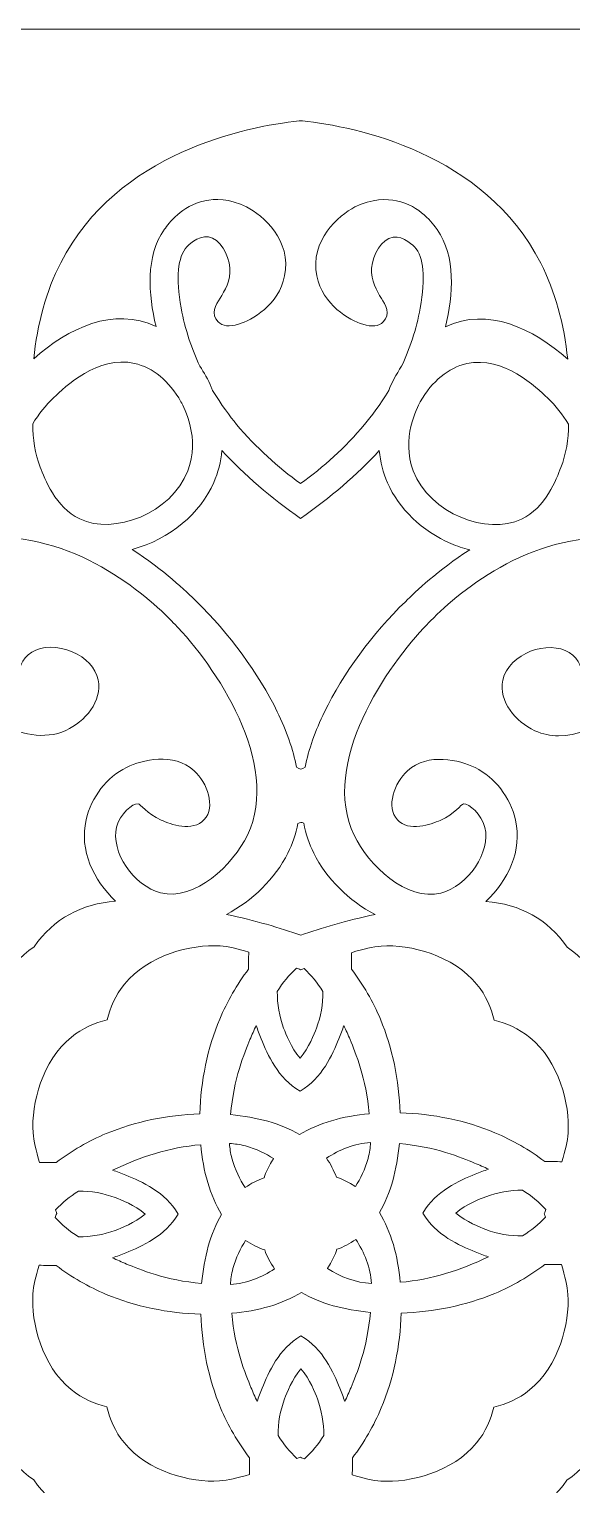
# Model space of a CAD drawing. Header units: inches. Extents: x 0 to 6, y -6 to 0.
# Drawn here: x 2.313 to 3.687, y -3.687 to 0 of the extents above; entities that cross this region are included whole.
import ezdxf

# ---------------------------------------------------------------- set-up
doc = ezdxf.new("R2010")
doc.units = ezdxf.units.IN
doc.header["$MEASUREMENT"] = 0
doc.layers.add('16-2 - Coasters Laser Cut', color=7, linetype='Continuous', lineweight=0)

msp = doc.modelspace()

# ---------------------------------------------------------------- linework, layer by layer
at = {"layer": '16-2 - Coasters Laser Cut'}
for points, knots in [([(0, 0), (0, 0), (0, -6), (0, -6), (0, -6), (6, -6), (6, -6), (6, -6), (6, 0), (6, 0), (6, 0), (0, 0), (0, 0)], [0, 0, 0, 0, 1, 1, 1, 2, 2, 2, 3, 3, 3, 4, 4, 4, 4]), ([(2.392638888888894, -0.591944444444443), (2.535833333333332, -0.3115277777777818), (2.862638888888884, -0.2470833333333328), (2.996388888888885, -0.232361111111105), (3, -0.2319444444444419), (2.998888888888889, -0.2320833333333338), (3.000833333333338, -0.2319444444444419), (3.001388888888893, -0.2319444444444419), (2.999305555555552, -0.23180555555555), (3.005416666666671, -0.232361111111105), (3.139166666666672, -0.2472222222222247), (3.465833333333345, -0.3122222222222161), (3.608611111111106, -0.5929166666666612), (3.644305555555547, -0.6629166666666606), (3.66805555555556, -0.748749999999998), (3.676805555555549, -0.8363888888888924), (3.589027777777775, -0.7574999999999995), (3.474027777777766, -0.703194444444446), (3.366944444444445, -0.7538888888888853), (3.386527777777776, -0.671944444444446), (3.394305555555547, -0.5765277777777807), (3.345833333333327, -0.5076388888888915), (3.335277777777769, -0.4927777777777717), (3.303611111111119, -0.4477777777777748), (3.243333333333339, -0.4351388888888879), (3.219027777777783, -0.4300000000000006), (3.181111111111122, -0.4286111111111066), (3.137777777777778, -0.45055555555555), (3.096527777777787, -0.4716666666666672), (3.023194444444445, -0.5351388888888853), (3.04124999999999, -0.6252777777777839), (3.05597222222223, -0.6981944444444504), (3.124027777777781, -0.7372222222222212), (3.157916666666677, -0.7476388888888879), (3.18097222222223, -0.7548611111111161), (3.198472222222234, -0.7527777777777752), (3.209722222222227, -0.7416666666666617), (3.229722222222234, -0.7220833333333303), (3.214861111111101, -0.6980555555555586), (3.205000000000002, -0.6820833333333287), (3.193333333333334, -0.6631944444444445), (3.177222222222225, -0.6372222222222237), (3.180138888888879, -0.6051388888888848), (3.183055555555559, -0.5709722222222177), (3.205694444444437, -0.53125), (3.234444444444433, -0.5268055555555595), (3.261944444444452, -0.5224999999999984), (3.288750000000011, -0.5515277777777783), (3.28902777777777, -0.5518055555555496), (3.3125, -0.5774999999999989), (3.317222222222223, -0.6297222222222242), (3.303194444444443, -0.70680555555556), (3.293333333333344, -0.7616666666666686), (3.275972222222232, -0.8109722222222266), (3.255972222222226, -0.8538888888888827), (3.242499999999987, -0.874305555555553), (3.23097222222221, -0.896111111111117), (3.223333333333332, -0.9152777777777727), (3.201388888888888, -0.9519444444444438), (3.179305555555553, -0.9812499999999948), (3.162500000000009, -1.001388888888893), (3.113333333333331, -1.060138888888887), (3.057777777777775, -1.109583333333337), (3.000138888888891, -1.151250000000004), (2.942777777777779, -1.109583333333337), (2.887222222222223, -1.059999999999995), (2.838194444444449, -1.001111111111109), (2.821388888888893, -0.9809722222222237), (2.799305555555557, -0.9516666666666725), (2.777361111111114, -0.9150000000000014), (2.776250000000004, -0.9122222222222262), (2.775277777777773, -0.9095833333333303), (2.774027777777771, -0.9068055555555549), (2.765694444444446, -0.8879166666666707), (2.755833333333334, -0.8700000000000045), (2.744861111111112, -0.8534722222222196), (2.724999999999997, -0.8105555555555509), (2.707638888888886, -0.7612500000000056), (2.697777777777774, -0.7063888888888843), (2.683888888888885, -0.6291666666666692), (2.688750000000001, -0.577083333333336), (2.712222222222218, -0.5513888888888864), (2.712500000000002, -0.5509722222222232), (2.739305555555549, -0.5220833333333355), (2.766944444444447, -0.5263888888888838), (2.795694444444443, -0.5309722222222162), (2.818194444444442, -0.5706944444444464), (2.821111111111109, -0.6048611111111137), (2.823888888888884, -0.63694444444444), (2.807777777777775, -0.6629166666666606), (2.796111111111106, -0.6818055555555576), (2.786249999999995, -0.6977777777777748), (2.771388888888888, -0.7218055555555591), (2.791250000000003, -0.7413888888888903), (2.802638888888888, -0.752500000000004), (2.819999999999999, -0.7545833333333323), (2.843055555555552, -0.747499999999996), (2.876944444444448, -0.7370833333333292), (2.945138888888891, -0.6981944444444504), (2.959861111111106, -0.625138888888892), (2.978194444444448, -0.5351388888888853), (2.904861111111106, -0.4715277777777752), (2.863611111111115, -0.4504166666666708), (2.820416666666662, -0.4283333333333354), (2.782361111111109, -0.4297222222222167), (2.758055555555554, -0.4347222222222248), (2.697916666666666, -0.4473611111111116), (2.666111111111111, -0.4922222222222167), (2.655555555555552, -0.5070833333333363), (2.60680555555555, -0.5758333333333338), (2.614722222222225, -0.6709722222222279), (2.634027777777772, -0.7533333333333303), (2.52708333333333, -0.7024999999999989), (2.411944444444442, -0.7565277777777812), (2.324166666666668, -0.8354166666666616), (2.332916666666669, -0.7477777777777798), (2.35680555555555, -0.6619444444444424), (2.392638888888894, -0.591944444444443)], [0, 0, 0, 0, 1, 1, 1, 2, 2, 2, 3, 3, 3, 4, 4, 4, 5, 5, 5, 6, 6, 6, 7, 7, 7, 8, 8, 8, 9, 9, 9, 10, 10, 10, 11, 11, 11, 12, 12, 12, 13, 13, 13, 14, 14, 14, 15, 15, 15, 16, 16, 16, 17, 17, 17, 18, 18, 18, 19, 19, 19, 20, 20, 20, 21, 21, 21, 22, 22, 22, 23, 23, 23, 24, 24, 24, 25, 25, 25, 26, 26, 26, 27, 27, 27, 28, 28, 28, 29, 29, 29, 30, 30, 30, 31, 31, 31, 32, 32, 32, 33, 33, 33, 34, 34, 34, 35, 35, 35, 36, 36, 36, 37, 37, 37, 38, 38, 38, 39, 39, 39, 39]), ([(2.375138888888891, -0.9331944444444388), (2.402638888888885, -0.906666666666663), (2.486666666666665, -0.826111111111105), (2.579583333333327, -0.8466666666666672), (2.626388888888893, -0.8570833333333338), (2.667083333333329, -0.8906944444444459), (2.697222222222219, -0.9437499999999975), (2.705694444444449, -0.958611111111117), (2.746111111111114, -1.03680555555555), (2.714722222222222, -1.118472222222218), (2.672638888888892, -1.227500000000001), (2.527222222222222, -1.281944444444446), (2.440694444444438, -1.240833333333335), (2.379583333333332, -1.211944444444447), (2.351527777777782, -1.137638888888886), (2.340972222222224, -1.109722222222217), (2.327777777777782, -1.074861111111115), (2.321388888888893, -1.03791666666666), (2.321805555555556, -0.9998611111111079), (2.336666666666663, -0.9752777777777811), (2.354583333333329, -0.952916666666662), (2.375138888888891, -0.9331944444444388)], [0, 0, 0, 0, 1, 1, 1, 2, 2, 2, 3, 3, 3, 4, 4, 4, 5, 5, 5, 6, 6, 6, 7, 7, 7, 7]), ([(3.659444444444438, -1.110694444444447), (3.648749999999987, -1.138611111111105), (3.620555555555559, -1.212916666666665), (3.559583333333345, -1.241666666666661), (3.472916666666656, -1.282638888888893), (3.32763888888889, -1.228055555555556), (3.28569444444444, -1.118888888888894), (3.254305555555548, -1.037083333333334), (3.294999999999996, -0.9590277777777803), (3.303333333333335, -0.9441666666666606), (3.333611111111117, -0.891250000000001), (3.374305555555565, -0.8577777777777807), (3.421249999999998, -0.8473611111111141), (3.514166666666672, -0.826805555555552), (3.598055555555548, -0.9076388888888939), (3.625555555555567, -0.9341666666666696), (3.646111111111117, -0.9538888888888928), (3.663888888888878, -0.9762499999999993), (3.678750000000011, -1.000833333333338), (3.679166666666661, -1.038888888888891), (3.672638888888892, -1.075833333333333), (3.659444444444438, -1.110694444444447)], [0, 0, 0, 0, 1, 1, 1, 2, 2, 2, 3, 3, 3, 4, 4, 4, 5, 5, 5, 6, 6, 6, 7, 7, 7, 7]), ([(3.265555555555566, -1.450277777777778), (3.183749999999993, -1.529444444444442), (3.107222222222212, -1.633750000000001), (3.060833333333321, -1.729166666666666), (3.037083333333334, -1.777801388888885), (3.020727701467775, -1.824759722222223), (3.011520757255917, -1.869518055555557), (3.004386035213933, -1.875688888888892), (2.99720409095092, -1.875601388888892), (2.990162424462141, -1.869433333333328), (2.98102353580412, -1.82466805555556), (2.964754091770676, -1.777694444444439), (2.941111111111113, -1.729027777777774), (2.894722222222222, -1.633611111111109), (2.818333333333334, -1.529166666666671), (2.736805555555557, -1.449861111111115), (2.710416666666661, -1.424166666666666), (2.653749999999995, -1.369305555555557), (2.573333333333329, -1.317777777777779), (2.670416666666672, -1.292361111111113), (2.746388888888885, -1.225833333333336), (2.780277777777781, -1.14875), (2.791388888888882, -1.123194444444442), (2.798333333333327, -1.095833333333328), (2.801111111111115, -1.067361111111116), (2.856944444444441, -1.128472222222222), (2.925416666666667, -1.187083333333336), (3.000138888888891, -1.239305555555549), (3.074999999999994, -1.187083333333336), (3.143472222222221, -1.128611111111114), (3.199444444444452, -1.067638888888887), (3.202222222222214, -1.096111111111112), (3.209027777777767, -1.123472222222226), (3.220138888888893, -1.149027777777771), (3.249166666666673, -1.215277777777777), (3.307777777777775, -1.271249999999996), (3.381111111111117, -1.302916666666672), (3.396666666666659, -1.309583333333332), (3.412500000000009, -1.31472222222222), (3.428472222222227, -1.318888888888889), (3.34819444444444, -1.370138888888883), (3.291805555555558, -1.424722222222221), (3.265555555555566, -1.450277777777778)], [0, 0, 0, 0, 1, 1, 1, 2, 2, 2, 3, 3, 3, 4, 4, 4, 5, 5, 5, 6, 6, 6, 7, 7, 7, 8, 8, 8, 9, 9, 9, 10, 10, 10, 11, 11, 11, 12, 12, 12, 13, 13, 13, 14, 14, 14, 14]), ([(1.502916666666667, -2.185277777777779), (1.581527777777776, -2.206250000000005), (1.638749999999996, -2.258472222222217), (1.64986111111111, -2.282083333333338), (1.647499999999998, -2.282638888888893), (1.644861111111115, -2.283055555555556), (1.642916666666666, -2.283472222222219), (1.624166666666661, -2.286944444444442), (1.595833333333328, -2.292222222222221), (1.579027777777772, -2.319444444444444), (1.546944444444445, -2.370972222222222), (1.579583333333327, -2.472638888888885), (1.649444444444447, -2.487638888888884), (1.702777777777782, -2.49916666666666), (1.754999999999995, -2.454444444444447), (1.77708333333333, -2.406527777777783), (1.786249999999995, -2.386527777777776), (1.789861111111109, -2.366249999999998), (1.789861111111109, -2.346805555555559), (1.790000000000001, -2.298888888888894), (1.768333333333329, -2.256249999999997), (1.756249999999997, -2.236250000000002), (1.735416666666663, -2.20152777777778), (1.704444444444447, -2.173333333333327), (1.666666666666666, -2.151111111111112), (1.741527777777782, -2.12194444444444), (1.808194444444438, -2.060416666666671), (1.828750000000001, -1.979027777777774), (1.842777777777781, -1.923750000000002), (1.834583333333335, -1.860833333333327), (1.806666666666665, -1.804861111111108), (1.862500000000004, -1.83291666666667), (1.925416666666668, -1.841111111111116), (1.980833333333331, -1.827222222222227), (2.052222222222225, -1.809305555555561), (2.118750000000002, -1.75222222222222), (2.15208333333333, -1.667777777777776), (2.174166666666665, -1.704444444444447), (2.201805555555552, -1.734583333333337), (2.235694444444447, -1.755138888888887), (2.287222222222226, -1.786249999999995), (2.351249999999999, -1.801388888888886), (2.405972222222215, -1.776250000000004), (2.453888888888892, -1.754166666666669), (2.498749999999998, -1.701944444444443), (2.487361111111113, -1.648611111111108), (2.480833333333331, -1.618055555555555), (2.456944444444439, -1.592083333333334), (2.422083333333337, -1.577222222222227), (2.385555555555558, -1.561527777777781), (2.345138888888893, -1.561944444444444), (2.31916666666666, -1.577916666666661), (2.29194444444445, -1.594861111111109), (2.286666666666671, -1.62305555555555), (2.283055555555556, -1.641805555555555), (2.282638888888893, -1.643888888888884), (2.282222222222217, -1.646388888888888), (2.281666666666663, -1.64875), (2.258194444444446, -1.637638888888886), (2.205972222222221, -1.580416666666666), (2.185138888888887, -1.501666666666665), (2.174861111111113, -1.463194444444449), (2.17666666666667, -1.434722222222224), (2.18, -1.382916666666662), (2.18222222222222, -1.349027777777779), (2.186944444444444, -1.317638888888887), (2.192916666666671, -1.289305555555554), (2.423472222222219, -1.269583333333331), (2.608055555555552, -1.43111111111111), (2.679583333333337, -1.505138888888887), (2.679583333333337, -1.505138888888887), (2.680694444444447, -1.506249999999997), (2.680694444444447, -1.506249999999997), (2.782916666666665, -1.611805555555557), (2.953055555555554, -1.859583333333337), (2.865555555555551, -2.041527777777774), (2.829305555555555, -2.116944444444445), (2.73277777777778, -2.209444444444443), (2.645694444444441, -2.187777777777783), (2.577499999999998, -2.170555555555552), (2.518055555555557, -2.082499999999994), (2.534305555555559, -2.021388888888888), (2.543194444444439, -1.987777777777776), (2.574166666666668, -1.960972222222216), (2.58847222222222, -1.961944444444447), (2.595138888888893, -1.962638888888894), (2.609305555555553, -1.986805555555557), (2.647499999999998, -2.003611111111113), (2.670555555555552, -2.013888888888888), (2.726944444444446, -2.034166666666667), (2.756111111111105, -2.002361111111111), (2.785833333333332, -1.970138888888893), (2.763888888888888, -1.90847222222222), (2.730694444444439, -1.87833333333333), (2.678611111111106, -1.830972222222221), (2.598611111111115, -1.850833333333336), (2.559583333333332, -1.870000000000004), (2.508888888888893, -1.894861111111115), (2.470555555555556, -1.944444444444444), (2.457083333333331, -2.002638888888883), (2.439166666666665, -2.079305555555555), (2.475555555555552, -2.156527777777783), (2.531666666666663, -2.208749999999996), (2.444583333333336, -2.216249999999996), (2.375833333333338, -2.252083333333328), (2.32541666666667, -2.324444444444439), (2.253055555555559, -2.374583333333336), (2.217083333333334, -2.443333333333334), (2.209444444444443, -2.53041666666666), (2.157361111111109, -2.47430555555555), (2.080138888888894, -2.437777777777783), (2.00333333333333, -2.455555555555557), (1.945138888888891, -2.469027777777783), (1.895555555555549, -2.507361111111107), (1.870694444444438, -2.557916666666667), (1.851388888888891, -2.596944444444438), (1.831527777777776, -2.676944444444441), (1.878750000000005, -2.729027777777774), (1.908611111111111, -2.762083333333331), (1.970277777777773, -2.784444444444438), (2.002777777777775, -2.754722222222224), (2.034444444444438, -2.725555555555552), (2.014305555555552, -2.669027777777778), (2.004166666666669, -2.646111111111117), (1.987361111111113, -2.60777777777778), (1.963194444444449, -2.593611111111107), (1.962500000000002, -2.586944444444447), (1.961527777777771, -2.572638888888882), (1.988472222222222, -2.541666666666666), (2.022083333333335, -2.532916666666665), (2.083749999999996, -2.516666666666663), (2.17138888888889, -2.576944444444443), (2.188194444444446, -2.644583333333331), (2.209861111111106, -2.73166666666667), (2.117222222222216, -2.828055555555554), (2.041805555555558, -2.864166666666669), (1.859583333333337, -2.951388888888888), (1.612222222222221, -2.780833333333336), (1.506805555555552, -2.678472222222227), (1.506805555555552, -2.678472222222227), (1.505694444444442, -2.677361111111117), (1.505694444444442, -2.677361111111117), (1.431944444444449, -2.605972222222223), (1.27152777777778, -2.422222222222217), (1.290277777777772, -2.192777777777779), (1.318749999999997, -2.186805555555552), (1.350138888888889, -2.182083333333328), (1.384166666666664, -2.18), (1.435972222222226, -2.176805555555549), (1.464444444444438, -2.175000000000005), (1.502916666666667, -2.185277777777779)], [0, 0, 0, 0, 1, 1, 1, 2, 2, 2, 3, 3, 3, 4, 4, 4, 5, 5, 5, 6, 6, 6, 7, 7, 7, 8, 8, 8, 9, 9, 9, 10, 10, 10, 11, 11, 11, 12, 12, 12, 13, 13, 13, 14, 14, 14, 15, 15, 15, 16, 16, 16, 17, 17, 17, 18, 18, 18, 19, 19, 19, 20, 20, 20, 21, 21, 21, 22, 22, 22, 23, 23, 23, 24, 24, 24, 25, 25, 25, 26, 26, 26, 27, 27, 27, 28, 28, 28, 29, 29, 29, 30, 30, 30, 31, 31, 31, 32, 32, 32, 33, 33, 33, 34, 34, 34, 35, 35, 35, 36, 36, 36, 37, 37, 37, 38, 38, 38, 39, 39, 39, 40, 40, 40, 41, 41, 41, 42, 42, 42, 43, 43, 43, 44, 44, 44, 45, 45, 45, 46, 46, 46, 47, 47, 47, 48, 48, 48, 49, 49, 49, 50, 50, 50, 50]), ([(3.593611111111107, -1.77708333333333), (3.613472222222223, -1.786249999999995), (3.633749999999988, -1.789861111111109), (3.653194444444453, -1.789861111111109), (3.701111111111104, -1.790000000000001), (3.743749999999989, -1.768333333333329), (3.763749999999996, -1.756249999999997), (3.798472222222219, -1.735277777777772), (3.826666666666672, -1.704444444444447), (3.848888888888899, -1.666666666666666), (3.878055555555546, -1.741527777777782), (3.939583333333327, -1.808194444444438), (4.020972222222225, -1.828750000000001), (4.076249999999996, -1.842777777777781), (4.139166666666672, -1.834583333333335), (4.195138888888878, -1.806666666666665), (4.167083333333342, -1.862500000000004), (4.158888888888895, -1.925416666666668), (4.172777777777784, -1.980833333333331), (4.190555555555546, -2.052083333333333), (4.247638888888888, -2.118750000000002), (4.332222222222222, -2.15208333333333), (4.295555555555564, -2.174027777777774), (4.265416666666674, -2.201805555555552), (4.2448611111111, -2.235694444444447), (4.23277777777778, -2.255694444444442), (4.211111111111121, -2.298333333333327), (4.211111111111121, -2.346250000000003), (4.211111111111121, -2.365694444444443), (4.214722222222209, -2.385972222222221), (4.223888888888899, -2.405972222222215), (4.245833333333343, -2.453888888888892), (4.298055555555543, -2.498749999999998), (4.351388888888878, -2.487361111111113), (4.381944444444444, -2.480833333333331), (4.407916666666677, -2.456944444444439), (4.422916666666676, -2.421944444444446), (4.438472222222218, -2.385416666666666), (4.438194444444434, -2.345138888888893), (4.422083333333325, -2.31916666666666), (4.405277777777781, -2.29194444444445), (4.376944444444435, -2.286666666666671), (4.358194444444456, -2.283055555555556), (4.356249999999994, -2.282638888888893), (4.353611111111098, -2.282222222222217), (4.351250000000011, -2.281666666666663), (4.362361111111113, -2.258194444444446), (4.419722222222213, -2.205972222222221), (4.498333333333321, -2.185138888888887), (4.53680555555555, -2.174861111111113), (4.565277777777787, -2.17666666666667), (4.617083333333336, -2.18), (4.650972222222232, -2.18222222222222), (4.6823611111111, -2.186805555555552), (4.710694444444444, -2.192777777777779), (4.730416666666668, -2.423472222222219), (4.568888888888876, -2.608055555555552), (4.4948611111111, -2.679583333333337), (4.4948611111111, -2.679583333333337), (4.493749999999989, -2.680694444444447), (4.493749999999989, -2.680694444444447), (4.388194444444454, -2.782916666666665), (4.140416666666674, -2.953055555555554), (3.958472222222225, -2.865555555555551), (3.883055555555554, -2.829305555555555), (3.790555555555556, -2.73277777777778), (3.812222222222215, -2.645694444444441), (3.829444444444435, -2.577499999999998), (3.917499999999992, -2.518055555555557), (3.978611111111098, -2.534305555555559), (4.01222222222221, -2.543194444444439), (4.03902777777777, -2.574166666666668), (4.038055555555552, -2.58847222222222), (4.037361111111118, -2.595138888888893), (4.013194444444454, -2.609305555555553), (3.996388888888885, -2.647499999999998), (3.98611111111111, -2.670555555555552), (3.965833333333345, -2.726944444444446), (3.997638888888887, -2.756111111111105), (4.029861111111105, -2.785833333333332), (4.091666666666671, -2.763888888888888), (4.121666666666669, -2.730694444444439), (4.169027777777778, -2.678611111111106), (4.149166666666663, -2.598611111111115), (4.130000000000007, -2.559583333333332), (4.105138888888884, -2.508888888888893), (4.055555555555555, -2.470555555555556), (3.997361111111104, -2.457083333333331), (3.920694444444456, -2.439166666666665), (3.843472222222215, -2.475555555555552), (3.79124999999999, -2.531666666666663), (3.783750000000003, -2.444583333333336), (3.747916666666671, -2.375833333333338), (3.675555555555547, -2.32541666666667), (3.625416666666675, -2.253055555555559), (3.556666666666665, -2.217083333333334), (3.469583333333325, -2.209444444444443), (3.525694444444449, -2.157361111111109), (3.562222222222215, -2.080138888888894), (3.544444444444454, -2.00333333333333), (3.530972222222215, -1.945138888888891), (3.492638888888879, -1.895555555555549), (3.442083333333332, -1.870694444444438), (3.403055555555561, -1.851388888888891), (3.323055555555558, -1.831527777777776), (3.270972222222225, -1.878750000000005), (3.237916666666655, -1.908611111111111), (3.215555555555561, -1.970277777777773), (3.245277777777775, -2.002777777777775), (3.274444444444447, -2.034444444444438), (3.330972222222221, -2.014305555555552), (3.353888888888882, -2.004166666666669), (3.392222222222219, -1.987361111111113), (3.406388888888891, -1.963194444444449), (3.413055555555552, -1.962500000000002), (3.427361111111117, -1.961527777777771), (3.458333333333333, -1.988472222222222), (3.467083333333321, -2.022083333333335), (3.483333333333323, -2.083194444444441), (3.42361111111111, -2.171249999999998), (3.355416666666668, -2.188194444444446), (3.268333333333329, -2.209861111111106), (3.171944444444433, -2.117222222222216), (3.135833333333342, -2.041805555555558), (3.048611111111111, -1.859583333333337), (3.219166666666675, -1.612222222222221), (3.321527777777772, -1.506805555555552), (3.321527777777772, -1.506805555555552), (3.322638888888882, -1.505694444444442), (3.322638888888882, -1.505694444444442), (3.394027777777788, -1.431944444444449), (3.577777777777782, -1.27152777777778), (3.807361111111099, -1.290277777777772), (3.813194444444434, -1.318749999999997), (3.817916666666658, -1.350138888888889), (3.820000000000011, -1.384166666666664), (3.823333333333342, -1.435972222222226), (3.824999999999994, -1.464444444444438), (3.814722222222219, -1.502916666666667), (3.793888888888886, -1.581527777777776), (3.741527777777769, -1.638749999999996), (3.717916666666673, -1.649722222222218), (3.717499999999997, -1.647361111111106), (3.716944444444455, -1.644861111111115), (3.716527777777779, -1.642777777777774), (3.713055555555557, -1.624166666666661), (3.707777777777765, -1.595833333333328), (3.680555555555555, -1.579027777777772), (3.629027777777789, -1.546944444444445), (3.527361111111101, -1.579583333333327), (3.512361111111102, -1.649444444444447), (3.500833333333325, -1.70263888888889), (3.545555555555564, -1.754999999999995), (3.593611111111107, -1.77708333333333)], [0, 0, 0, 0, 1, 1, 1, 2, 2, 2, 3, 3, 3, 4, 4, 4, 5, 5, 5, 6, 6, 6, 7, 7, 7, 8, 8, 8, 9, 9, 9, 10, 10, 10, 11, 11, 11, 12, 12, 12, 13, 13, 13, 14, 14, 14, 15, 15, 15, 16, 16, 16, 17, 17, 17, 18, 18, 18, 19, 19, 19, 20, 20, 20, 21, 21, 21, 22, 22, 22, 23, 23, 23, 24, 24, 24, 25, 25, 25, 26, 26, 26, 27, 27, 27, 28, 28, 28, 29, 29, 29, 30, 30, 30, 31, 31, 31, 32, 32, 32, 33, 33, 33, 34, 34, 34, 35, 35, 35, 36, 36, 36, 37, 37, 37, 38, 38, 38, 39, 39, 39, 40, 40, 40, 41, 41, 41, 42, 42, 42, 43, 43, 43, 44, 44, 44, 45, 45, 45, 46, 46, 46, 47, 47, 47, 48, 48, 48, 49, 49, 49, 50, 50, 50, 51, 51, 51, 51]), ([(2.993220757718214, -2.011951388888885), (2.998694444444443, -2.008640277777772), (3.002779090810084, -2.008577777777771), (3.008216590672721, -2.011694444444439), (3.013219368324118, -2.038298611111106), (3.021588812557133, -2.063556944444447), (3.033472222222219, -2.087222222222218), (3.065416666666654, -2.151111111111112), (3.123333333333321, -2.208888888888888), (3.188888888888893, -2.2425), (3.1151388888889, -2.257916666666662), (3.053194444444443, -2.276527777777775), (3.000555555555554, -2.29527777777778), (2.947916666666666, -2.276388888888883), (2.885972222222221, -2.257777777777782), (2.812222222222215, -2.242222222222216), (2.877777777777775, -2.208749999999996), (2.935833333333334, -2.15097222222222), (2.96791666666666, -2.087222222222218), (2.979794369168505, -2.063634722222218), (2.98817492451235, -2.038461111111107), (2.993220757718214, -2.011951388888885)], [0, 0, 0, 0, 1, 1, 1, 2, 2, 2, 3, 3, 3, 4, 4, 4, 5, 5, 5, 6, 6, 6, 7, 7, 7, 7]), ([(2.869027777777773, -2.338194444444449), (2.868472222222218, -2.352500000000001), (2.868194444444447, -2.366805555555553), (2.86861111111111, -2.380972222222226), (2.838888888888883, -2.420138888888888), (2.814305555555556, -2.462777777777773), (2.79527777777778, -2.507777777777782), (2.764583333333335, -2.580555555555557), (2.747361111111116, -2.665277777777772), (2.744861111111112, -2.747499999999995), (2.663611111111107, -2.750277777777783), (2.580000000000002, -2.767361111111111), (2.508194444444446, -2.7975), (2.463055555555557, -2.816388888888885), (2.420416666666672, -2.840972222222224), (2.381249999999997, -2.870694444444438), (2.367222222222216, -2.870277777777775), (2.353333333333327, -2.870416666666667), (2.339305555555559, -2.870972222222222), (2.329583333333327, -2.83958333333333), (2.324027777777776, -2.817361111111115), (2.322638888888882, -2.79527777777778), (2.317777777777779, -2.720972222222219), (2.346111111111111, -2.613472222222223), (2.419722222222225, -2.553194444444443), (2.447916666666666, -2.530138888888889), (2.479027777777774, -2.517083333333327), (2.510555555555558, -2.509722222222219), (2.517916666666665, -2.478333333333327), (2.530972222222215, -2.447222222222219), (2.554166666666661, -2.419027777777778), (2.614444444444441, -2.345555555555556), (2.721944444444438, -2.317361111111115), (2.796249999999998, -2.322222222222219), (2.817638888888886, -2.323750000000005), (2.839166666666667, -2.329027777777771), (2.869027777777773, -2.338194444444449)], [0, 0, 0, 0, 1, 1, 1, 2, 2, 2, 3, 3, 3, 4, 4, 4, 5, 5, 5, 6, 6, 6, 7, 7, 7, 8, 8, 8, 9, 9, 9, 10, 10, 10, 11, 11, 11, 12, 12, 12, 12]), ([(3.677777777777767, -2.796249999999998), (3.676250000000006, -2.817638888888886), (3.670972222222214, -2.839166666666667), (3.66180555555555, -2.869027777777773), (3.647500000000011, -2.868472222222218), (3.633194444444446, -2.868194444444447), (3.619027777777773, -2.86861111111111), (3.57986111111111, -2.838888888888883), (3.537222222222226, -2.814166666666665), (3.492222222222229, -2.79527777777778), (3.419444444444454, -2.764583333333335), (3.334722222222227, -2.747361111111116), (3.252500000000003, -2.744861111111112), (3.249722222222215, -2.663611111111107), (3.232638888888888, -2.580000000000002), (3.202499999999998, -2.508055555555554), (3.183611111111101, -2.463055555555557), (3.159027777777787, -2.420416666666672), (3.129305555555548, -2.381111111111105), (3.129722222222223, -2.367222222222216), (3.129583333333332, -2.353333333333327), (3.129027777777789, -2.339305555555559), (3.160416666666656, -2.329583333333327), (3.182638888888883, -2.324027777777776), (3.204722222222219, -2.322638888888882), (3.279027777777779, -2.317777777777779), (3.386527777777776, -2.346111111111111), (3.446805555555556, -2.419722222222225), (3.469861111111109, -2.447916666666666), (3.482916666666672, -2.479027777777774), (3.490277777777767, -2.510555555555558), (3.521666666666659, -2.517916666666665), (3.552777777777767, -2.530972222222215), (3.580972222222221, -2.554166666666661), (3.654444444444455, -2.614444444444441), (3.682638888888883, -2.721944444444438), (3.677777777777767, -2.796249999999998)], [0, 0, 0, 0, 1, 1, 1, 2, 2, 2, 3, 3, 3, 4, 4, 4, 5, 5, 5, 6, 6, 6, 7, 7, 7, 8, 8, 8, 9, 9, 9, 10, 10, 10, 11, 11, 11, 12, 12, 12, 12]), ([(2.941250000000005, -2.437777777777783), (2.955416666666666, -2.414305555555554), (2.970694444444448, -2.396666666666672), (2.989722222222225, -2.378611111111113), (2.993194444444447, -2.379861111111115), (2.99694444444444, -2.381111111111105), (3.000416666666663, -2.382499999999999), (3.003472222222221, -2.381388888888889), (3.006249999999997, -2.380277777777779), (3.009027777777772, -2.379305555555561), (3.027638888888885, -2.397222222222227), (3.042638888888884, -2.414722222222217), (3.056666666666665, -2.437916666666663), (3.057083333333341, -2.470000000000001), (3.051527777777765, -2.500972222222217), (3.040416666666664, -2.530277777777781), (3.034444444444438, -2.545972222222227), (3.021805555555551, -2.579166666666663), (2.998888888888889, -2.60666666666667), (2.975833333333336, -2.579166666666663), (2.963333333333328, -2.545972222222227), (2.957361111111115, -2.530277777777781), (2.946250000000001, -2.500972222222217), (2.94083333333333, -2.469861111111109), (2.941250000000005, -2.437777777777783)], [0, 0, 0, 0, 1, 1, 1, 2, 2, 2, 3, 3, 3, 4, 4, 4, 5, 5, 5, 6, 6, 6, 7, 7, 7, 8, 8, 8, 8]), ([(2.997638888888887, -2.799861111111113), (2.949861111111115, -2.771944444444443), (2.888888888888888, -2.755416666666671), (2.822916666666666, -2.749583333333336), (2.830416666666666, -2.65958333333333), (2.858333333333335, -2.592222222222226), (2.872083333333332, -2.559166666666669), (2.877083333333328, -2.547222222222217), (2.882361111111107, -2.535416666666669), (2.888055555555549, -2.523611111111108), (2.891666666666663, -2.535416666666669), (2.895694444444441, -2.54638888888889), (2.900416666666665, -2.557361111111112), (2.917361111111113, -2.597777777777777), (2.942083333333332, -2.656944444444446), (2.998749999999997, -2.690277777777775), (3.055416666666663, -2.656944444444446), (3.080416666666678, -2.597916666666669), (3.097361111111113, -2.557500000000004), (3.102083333333338, -2.546527777777782), (3.106111111111102, -2.535555555555561), (3.109722222222217, -2.523888888888892), (3.115416666666659, -2.535555555555561), (3.120694444444451, -2.5475), (3.125694444444434, -2.55944444444444), (3.139166666666672, -2.592083333333334), (3.166527777777774, -2.658611111111111), (3.174305555555545, -2.747222222222224), (3.107222222222212, -2.75333333333333), (3.045555555555564, -2.770555555555549), (2.997638888888887, -2.799861111111113)], [0, 0, 0, 0, 1, 1, 1, 2, 2, 2, 3, 3, 3, 4, 4, 4, 5, 5, 5, 6, 6, 6, 7, 7, 7, 8, 8, 8, 9, 9, 9, 10, 10, 10, 10]), ([(2.557361111111112, -3.099722222222226), (2.597777777777777, -3.082638888888898), (2.656944444444446, -3.057916666666667), (2.690277777777775, -3.001250000000001), (2.656944444444446, -2.944583333333336), (2.597916666666669, -2.919722222222225), (2.557500000000004, -2.902638888888885), (2.546527777777782, -2.898055555555553), (2.535555555555561, -2.893888888888884), (2.523888888888892, -2.890277777777782), (2.595500000000002, -2.856179166666669), (2.667608265943878, -2.83268194444444), (2.747222222222224, -2.825694444444441), (2.753472222222221, -2.892777777777773), (2.770694444444441, -2.954583333333327), (2.799861111111113, -3.002361111111111), (2.771944444444443, -3.050138888888896), (2.755416666666671, -3.111250000000002), (2.749583333333336, -3.177083333333333), (2.659722222222221, -3.169583333333321), (2.592222222222226, -3.141666666666676), (2.559305555555561, -3.127916666666654), (2.547222222222217, -3.122916666666671), (2.535416666666669, -3.117638888888879), (2.52375, -3.111944444444437), (2.535416666666669, -3.108333333333323), (2.54638888888889, -3.104305555555558), (2.557361111111112, -3.099722222222226)], [0, 0, 0, 0, 1, 1, 1, 2, 2, 2, 3, 3, 3, 4, 4, 4, 5, 5, 5, 6, 6, 6, 7, 7, 7, 8, 8, 8, 9, 9, 9, 9]), ([(2.820138888888891, -2.822777777777774), (2.833472222222225, -2.823333333333329), (2.846250000000003, -2.825138888888886), (2.860416666666663, -2.828888888888892), (2.88791666666667, -2.83625), (2.912083333333334, -2.84819444444444), (2.931805555555557, -2.860972222222219), (2.930138888888892, -2.863611111111115), (2.928333333333334, -2.866111111111106), (2.926666666666669, -2.868750000000002), (2.919027777777778, -2.881388888888889), (2.912638888888889, -2.895138888888886), (2.907777777777773, -2.909305555555559), (2.890694444444445, -2.915555555555556), (2.874722222222215, -2.923750000000002), (2.86, -2.934305555555561), (2.846527777777775, -2.914027777777782), (2.833749999999996, -2.88902777777778), (2.826249999999996, -2.860138888888892), (2.822638888888882, -2.846944444444438), (2.820972222222217, -2.834999999999998), (2.820138888888891, -2.822777777777774)], [0, 0, 0, 0, 1, 1, 1, 2, 2, 2, 3, 3, 3, 4, 4, 4, 5, 5, 5, 6, 6, 6, 7, 7, 7, 7]), ([(3.171111111111106, -2.860416666666663), (3.163750000000011, -2.88791666666667), (3.151805555555559, -2.912083333333334), (3.13902777777778, -2.931805555555557), (3.136388888888884, -2.93), (3.13388888888888, -2.928194444444443), (3.131250000000009, -2.926666666666669), (3.118611111111122, -2.919027777777778), (3.104999999999992, -2.912638888888889), (3.090833333333345, -2.907777777777773), (3.084444444444443, -2.890555555555554), (3.076111111111104, -2.874583333333336), (3.065694444444438, -2.86), (3.098333333333332, -2.838333333333328), (3.137499999999994, -2.822500000000003), (3.177361111111117, -2.820138888888891), (3.176666666666657, -2.833472222222225), (3.174861111111113, -2.846111111111111), (3.171111111111106, -2.860416666666663)], [0, 0, 0, 0, 1, 1, 1, 2, 2, 2, 3, 3, 3, 4, 4, 4, 5, 5, 5, 6, 6, 6, 6]), ([(3.442638888888899, -2.900277777777773), (3.40222222222221, -2.917361111111113), (3.343194444444431, -2.942083333333332), (3.309722222222212, -2.998749999999997), (3.343055555555565, -3.055416666666663), (3.402083333333343, -3.080277777777786), (3.442500000000007, -3.097361111111113), (3.453472222222217, -3.101944444444446), (3.464444444444451, -3.106111111111102), (3.476250000000011, -3.109722222222217), (3.403824914012147, -3.143805555555546), (3.333561026898273, -3.167226388888896), (3.252777777777787, -3.174305555555545), (3.246666666666669, -3.107222222222212), (3.22944444444445, -3.045416666666672), (3.200138888888886, -2.997638888888887), (3.228194444444448, -2.949861111111115), (3.244583333333341, -2.888749999999996), (3.250416666666675, -2.822916666666666), (3.340416666666669, -2.830416666666666), (3.407916666666677, -2.858333333333335), (3.44083333333333, -2.872083333333332), (3.452777777777782, -2.877083333333328), (3.464583333333343, -2.882361111111107), (3.476388888888878, -2.888055555555549), (3.46472222222221, -2.891666666666663), (3.45375, -2.895694444444441), (3.442638888888899, -2.900277777777773)], [0, 0, 0, 0, 1, 1, 1, 2, 2, 2, 3, 3, 3, 4, 4, 4, 5, 5, 5, 6, 6, 6, 7, 7, 7, 8, 8, 8, 9, 9, 9, 9]), ([(2.379305555555561, -2.990972222222227), (2.397222222222227, -2.972361111111113), (2.414722222222217, -2.957361111111115), (2.437916666666663, -2.943333333333334), (2.470000000000001, -2.94305555555555), (2.500972222222217, -2.948472222222221), (2.530277777777781, -2.959583333333334), (2.546111111111106, -2.965555555555561), (2.579166666666663, -2.978194444444448), (2.60666666666667, -3.001250000000001), (2.579166666666663, -3.024166666666663), (2.545972222222227, -3.036666666666658), (2.530277777777781, -3.042638888888884), (2.500972222222217, -3.053750000000011), (2.469861111111109, -3.059166666666669), (2.437916666666663, -3.058888888888885), (2.414305555555554, -3.044583333333321), (2.396666666666672, -3.029305555555563), (2.378472222222221, -3.010277777777774), (2.379722222222224, -3.006805555555552), (2.381111111111105, -3.00333333333333), (2.382499999999999, -2.999583333333336), (2.381388888888889, -2.996666666666669), (2.380416666666671, -2.993888888888894), (2.379305555555561, -2.990972222222227)], [0, 0, 0, 0, 1, 1, 1, 2, 2, 2, 3, 3, 3, 4, 4, 4, 5, 5, 5, 6, 6, 6, 7, 7, 7, 8, 8, 8, 8]), ([(3.620694444444451, -3.009027777777772), (3.602777777777772, -3.027638888888885), (3.585277777777769, -3.042638888888884), (3.562083333333323, -3.056666666666665), (3.530138888888889, -3.056944444444449), (3.499027777777781, -3.051527777777765), (3.469722222222217, -3.040416666666664), (3.454027777777784, -3.034444444444438), (3.420833333333323, -3.021805555555551), (3.393333333333329, -2.998749999999997), (3.420833333333323, -2.975833333333336), (3.454027777777784, -2.963333333333328), (3.469722222222217, -2.957361111111115), (3.499166666666673, -2.946250000000001), (3.530138888888889, -2.94083333333333), (3.562222222222215, -2.941111111111113), (3.585694444444445, -2.955416666666666), (3.60333333333334, -2.970694444444448), (3.621527777777777, -2.989722222222225), (3.620138888888883, -2.993194444444447), (3.618888888888881, -2.99694444444444), (3.617499999999987, -3.000416666666663), (3.618611111111122, -3.003472222222221), (3.619722222222232, -3.006249999999997), (3.620694444444451, -3.009027777777772)], [0, 0, 0, 0, 1, 1, 1, 2, 2, 2, 3, 3, 3, 4, 4, 4, 5, 5, 5, 6, 6, 6, 7, 7, 7, 8, 8, 8, 8]), ([(2.406527777777783, -4.222916666666656), (2.386527777777776, -4.213749999999992), (2.366249999999998, -4.210138888888877), (2.346944444444438, -4.210138888888877), (2.298888888888894, -4.21000000000001), (2.256249999999997, -4.23166666666667), (2.236250000000002, -4.243749999999989), (2.20152777777778, -4.264722222222214), (2.173333333333327, -4.295555555555564), (2.151111111111112, -4.333333333333333), (2.122083333333332, -4.25847222222223), (2.060416666666671, -4.191805555555548), (1.979027777777774, -4.171249999999998), (1.923750000000002, -4.157222222222218), (1.860833333333327, -4.165416666666664), (1.804861111111108, -4.193333333333334), (1.83291666666667, -4.137499999999994), (1.841111111111116, -4.074583333333344), (1.827222222222227, -4.019166666666655), (1.809305555555561, -3.947777777777774), (1.75222222222222, -3.881250000000009), (1.667777777777776, -3.847916666666656), (1.704583333333327, -3.825972222222212), (1.734583333333337, -3.798194444444435), (1.755138888888887, -3.764305555555564), (1.786249999999995, -3.712777777777773), (1.801388888888886, -3.648749999999987), (1.776250000000004, -3.594027777777783), (1.754166666666669, -3.546111111111106), (1.701944444444443, -3.501250000000001), (1.64875, -3.512638888888886), (1.579444444444447, -3.527499999999993), (1.545694444444443, -3.628611111111113), (1.578055555555553, -3.680833333333339), (1.594861111111109, -3.708055555555549), (1.62305555555555, -3.713333333333341), (1.641805555555555, -3.716944444444455), (1.643888888888884, -3.717361111111106), (1.646388888888888, -3.717777777777781), (1.64875, -3.718333333333323), (1.637638888888886, -3.741805555555553), (1.580416666666666, -3.794027777777778), (1.501805555555556, -3.814861111111111), (1.463194444444449, -3.825138888888886), (1.434722222222224, -3.823333333333342), (1.382916666666662, -3.820000000000011), (1.349027777777779, -3.817777777777766), (1.317638888888887, -3.813055555555567), (1.289305555555554, -3.807222222222232), (1.269583333333331, -3.57652777777778), (1.43111111111111, -3.391944444444435), (1.505138888888887, -3.320416666666662), (1.505138888888887, -3.320416666666662), (1.506249999999997, -3.319305555555552), (1.506249999999997, -3.319305555555552), (1.611805555555557, -3.217083333333321), (1.859583333333337, -3.046944444444433), (2.041527777777774, -3.134444444444448), (2.116944444444445, -3.170694444444456), (2.209444444444443, -3.267222222222219), (2.187777777777783, -3.354305555555558), (2.170555555555552, -3.4225), (2.082499999999994, -3.481944444444454), (2.021388888888888, -3.465694444444453), (1.987777777777776, -3.456805555555547), (1.960972222222216, -3.425833333333331), (1.961944444444447, -3.411527777777766), (1.962638888888894, -3.404861111111106), (1.986805555555557, -3.390694444444433), (2.003611111111113, -3.352499999999988), (2.013888888888888, -3.329444444444435), (2.034166666666667, -3.273055555555553), (2.002361111111111, -3.243888888888881), (1.970138888888893, -3.214166666666667), (1.90847222222222, -3.23611111111111), (1.87833333333333, -3.269305555555547), (1.830972222222221, -3.32138888888888), (1.850833333333336, -3.401388888888883), (1.870000000000004, -3.440416666666654), (1.894861111111115, -3.491111111111119), (1.944444444444444, -3.529444444444455), (2.002638888888883, -3.542916666666668), (2.079305555555555, -3.560833333333321), (2.156527777777783, -3.524444444444447), (2.208749999999996, -3.468333333333323), (2.216249999999996, -3.555416666666663), (2.252083333333328, -3.624166666666673), (2.324444444444439, -3.674583333333329), (2.374583333333336, -3.746944444444453), (2.443333333333334, -3.782916666666677), (2.53041666666666, -3.790555555555556), (2.47430555555555, -3.842638888888889), (2.437777777777783, -3.919861111111104), (2.455555555555557, -3.996666666666669), (2.469027777777783, -4.054861111111121), (2.507361111111107, -4.10444444444445), (2.557916666666667, -4.129305555555548), (2.596944444444438, -4.148611111111121), (2.676944444444441, -4.16847222222221), (2.729027777777774, -4.121249999999993), (2.762083333333331, -4.091388888888888), (2.784444444444438, -4.029722222222213), (2.754722222222224, -3.997222222222212), (2.725555555555552, -3.965555555555561), (2.669027777777778, -3.985694444444435), (2.646111111111117, -3.995833333333343), (2.621527777777777, -4.006527777777768), (2.607916666666672, -4.019444444444439), (2.598055555555561, -4.028888888888888), (2.590833333333332, -4.035694444444439), (2.588888888888883, -4.037222222222226), (2.586944444444447, -4.03750000000001), (2.572638888888882, -4.038472222222227), (2.541666666666666, -4.011527777777776), (2.532916666666665, -3.977916666666664), (2.516666666666663, -3.91624999999999), (2.576944444444443, -3.828611111111108), (2.644583333333331, -3.811805555555565), (2.73166666666667, -3.79013888888888), (2.828055555555554, -3.88277777777777), (2.864166666666669, -3.958194444444441), (2.951388888888888, -4.140416666666674), (2.780833333333336, -4.387777777777778), (2.678472222222227, -4.493194444444447), (2.678472222222227, -4.493194444444447), (2.677361111111117, -4.494305555555556), (2.677361111111117, -4.494305555555556), (2.605972222222223, -4.56805555555555), (2.422222222222217, -4.728472222222231), (2.192777777777779, -4.709722222222226), (2.186805555555552, -4.681249999999989), (2.182083333333328, -4.649861111111122), (2.18, -4.615833333333335), (2.176805555555549, -4.564027777777785), (2.175000000000005, -4.535555555555547), (2.185277777777779, -4.497083333333344), (2.206250000000005, -4.41847222222221), (2.258472222222217, -4.361250000000002), (2.282083333333338, -4.350277777777768), (2.282638888888893, -4.35263888888888), (2.283055555555556, -4.355138888888884), (2.283472222222219, -4.357222222222213), (2.286944444444442, -4.375833333333326), (2.292222222222221, -4.404166666666671), (2.319444444444444, -4.420972222222214), (2.371111111111114, -4.453055555555565), (2.472638888888885, -4.420416666666672), (2.487777777777776, -4.350555555555552), (2.499305555555552, -4.297361111111109), (2.454444444444447, -4.244999999999992), (2.406527777777783, -4.222916666666656)], [0, 0, 0, 0, 1, 1, 1, 2, 2, 2, 3, 3, 3, 4, 4, 4, 5, 5, 5, 6, 6, 6, 7, 7, 7, 8, 8, 8, 9, 9, 9, 10, 10, 10, 11, 11, 11, 12, 12, 12, 13, 13, 13, 14, 14, 14, 15, 15, 15, 16, 16, 16, 17, 17, 17, 18, 18, 18, 19, 19, 19, 20, 20, 20, 21, 21, 21, 22, 22, 22, 23, 23, 23, 24, 24, 24, 25, 25, 25, 26, 26, 26, 27, 27, 27, 28, 28, 28, 29, 29, 29, 30, 30, 30, 31, 31, 31, 32, 32, 32, 33, 33, 33, 34, 34, 34, 35, 35, 35, 36, 36, 36, 37, 37, 37, 38, 38, 38, 39, 39, 39, 40, 40, 40, 41, 41, 41, 42, 42, 42, 43, 43, 43, 44, 44, 44, 45, 45, 45, 46, 46, 46, 47, 47, 47, 48, 48, 48, 49, 49, 49, 50, 50, 50, 50]), ([(4.497083333333344, -3.814722222222219), (4.41847222222221, -3.793749999999994), (4.361388888888894, -3.741527777777769), (4.350277777777768, -3.717916666666673), (4.35263888888888, -3.717361111111106), (4.355138888888884, -3.716944444444455), (4.357222222222213, -3.716527777777779), (4.375972222222218, -3.713055555555557), (4.404166666666671, -3.707777777777765), (4.421111111111106, -3.680555555555555), (4.453055555555565, -3.629027777777789), (4.420416666666672, -3.527361111111101), (4.350555555555552, -3.512361111111102), (4.297361111111109, -3.500833333333325), (4.244999999999992, -3.545555555555564), (4.222916666666656, -3.593472222222215), (4.213749999999992, -3.613472222222223), (4.210138888888877, -3.633749999999988), (4.210138888888877, -3.653194444444453), (4.210138888888877, -3.701111111111104), (4.231805555555562, -3.743749999999989), (4.243749999999989, -3.763749999999996), (4.264722222222214, -3.798472222222219), (4.295555555555564, -3.826666666666672), (4.333333333333333, -3.848888888888899), (4.25847222222223, -3.877916666666654), (4.191805555555548, -3.939583333333327), (4.171249999999998, -4.020972222222225), (4.157222222222218, -4.076249999999996), (4.165416666666664, -4.139166666666672), (4.193333333333334, -4.195138888888878), (4.137499999999994, -4.167083333333342), (4.074583333333344, -4.158888888888895), (4.019166666666655, -4.172777777777784), (3.941111111111113, -4.192361111111115), (3.877777777777787, -4.255694444444442), (3.847916666666656, -4.332222222222222), (3.825972222222212, -4.295416666666672), (3.798194444444435, -4.265416666666674), (3.764305555555564, -4.2448611111111), (3.744305555555557, -4.23277777777778), (3.701805555555564, -4.211111111111121), (3.653749999999995, -4.211111111111121), (3.634305555555556, -4.211111111111121), (3.614166666666657, -4.214583333333343), (3.594166666666675, -4.223750000000007), (3.546111111111106, -4.245833333333343), (3.501250000000001, -4.298055555555543), (3.512777777777778, -4.351388888888878), (3.519305555555547, -4.381944444444444), (3.54305555555556, -4.407916666666677), (3.578055555555566, -4.422777777777784), (3.614583333333333, -4.438472222222218), (3.654999999999997, -4.438055555555567), (3.680833333333339, -4.422083333333325), (3.708055555555549, -4.405138888888889), (3.713472222222232, -4.376944444444435), (3.716944444444455, -4.358194444444456), (3.717361111111106, -4.356111111111102), (3.717777777777781, -4.353611111111098), (3.718333333333323, -4.351250000000011), (3.741944444444445, -4.362361111111113), (3.79416666666667, -4.419583333333321), (3.815000000000003, -4.498333333333321), (3.825138888888886, -4.53680555555555), (3.823333333333342, -4.565277777777787), (3.820000000000011, -4.617083333333336), (3.817916666666658, -4.650972222222232), (3.813194444444434, -4.6823611111111), (3.807222222222232, -4.710694444444444), (3.57652777777778, -4.730416666666668), (3.391944444444435, -4.568888888888876), (3.320416666666662, -4.4948611111111), (3.320416666666662, -4.4948611111111), (3.319305555555552, -4.493749999999989), (3.319305555555552, -4.493749999999989), (3.217083333333321, -4.388194444444454), (3.046944444444433, -4.140416666666674), (3.134444444444448, -3.958472222222225), (3.170694444444456, -3.883055555555554), (3.267222222222219, -3.790555555555556), (3.354305555555558, -3.812222222222215), (3.4225, -3.829444444444435), (3.481944444444454, -3.917499999999992), (3.465694444444453, -3.978611111111098), (3.456805555555547, -4.01222222222221), (3.425833333333331, -4.03902777777777), (3.411527777777766, -4.038055555555552), (3.404861111111106, -4.037361111111118), (3.390694444444433, -4.013194444444454), (3.352499999999988, -3.996388888888885), (3.329444444444435, -3.98611111111111), (3.273055555555553, -3.965833333333345), (3.243888888888881, -3.997638888888887), (3.214166666666667, -4.029861111111105), (3.23611111111111, -4.091527777777779), (3.269305555555547, -4.121666666666669), (3.32138888888888, -4.169027777777778), (3.401388888888883, -4.149166666666663), (3.440416666666654, -4.130000000000007), (3.491111111111119, -4.105138888888884), (3.529444444444455, -4.055555555555555), (3.542916666666668, -3.997361111111104), (3.560833333333321, -3.920694444444456), (3.524444444444447, -3.843472222222215), (3.468333333333323, -3.79124999999999), (3.555416666666663, -3.783750000000003), (3.624166666666673, -3.747916666666671), (3.674583333333329, -3.675555555555547), (3.746944444444453, -3.625416666666675), (3.782916666666677, -3.556666666666665), (3.790555555555556, -3.469583333333325), (3.842638888888889, -3.525694444444449), (3.919861111111104, -3.562222222222215), (3.996666666666669, -3.544444444444454), (4.054861111111121, -3.530972222222215), (4.10444444444445, -3.492638888888879), (4.129305555555548, -3.442083333333332), (4.148611111111121, -3.403055555555561), (4.16847222222221, -3.323055555555558), (4.121249999999993, -3.270972222222225), (4.091388888888888, -3.237916666666655), (4.029722222222213, -3.215555555555561), (3.997222222222212, -3.245277777777775), (3.965555555555561, -3.274444444444447), (3.985694444444435, -3.330972222222221), (3.995833333333343, -3.353888888888882), (4.012638888888886, -3.392222222222219), (4.03680555555555, -3.406388888888891), (4.037361111111118, -3.413055555555552), (4.038472222222227, -3.427361111111117), (4.011527777777776, -3.458333333333333), (3.977916666666664, -3.467083333333321), (3.916805555555558, -3.483333333333323), (3.82875, -3.42361111111111), (3.811805555555565, -3.355416666666668), (3.79013888888888, -3.268333333333329), (3.88277777777777, -3.171944444444433), (3.958194444444441, -3.135833333333342), (4.140416666666674, -3.048611111111111), (4.387777777777778, -3.219166666666675), (4.493194444444447, -3.321527777777772), (4.493194444444447, -3.321527777777772), (4.494305555555556, -3.322638888888882), (4.494305555555556, -3.322638888888882), (4.56805555555555, -3.394027777777788), (4.728472222222231, -3.577777777777782), (4.709722222222226, -3.807222222222232), (4.681249999999989, -3.813194444444434), (4.649861111111122, -3.817916666666658), (4.615833333333335, -3.820000000000011), (4.564166666666677, -3.82319444444445), (4.535694444444439, -3.824999999999994), (4.497083333333344, -3.814722222222219)], [0, 0, 0, 0, 1, 1, 1, 2, 2, 2, 3, 3, 3, 4, 4, 4, 5, 5, 5, 6, 6, 6, 7, 7, 7, 8, 8, 8, 9, 9, 9, 10, 10, 10, 11, 11, 11, 12, 12, 12, 13, 13, 13, 14, 14, 14, 15, 15, 15, 16, 16, 16, 17, 17, 17, 18, 18, 18, 19, 19, 19, 20, 20, 20, 21, 21, 21, 22, 22, 22, 23, 23, 23, 24, 24, 24, 25, 25, 25, 26, 26, 26, 27, 27, 27, 28, 28, 28, 29, 29, 29, 30, 30, 30, 31, 31, 31, 32, 32, 32, 33, 33, 33, 34, 34, 34, 35, 35, 35, 36, 36, 36, 37, 37, 37, 38, 38, 38, 39, 39, 39, 40, 40, 40, 41, 41, 41, 42, 42, 42, 43, 43, 43, 44, 44, 44, 45, 45, 45, 46, 46, 46, 47, 47, 47, 48, 48, 48, 49, 49, 49, 50, 50, 50, 51, 51, 51, 51]), ([(2.828888888888892, -3.139583333333323), (2.83625, -3.112083333333329), (2.84819444444444, -3.087916666666665), (2.861111111111111, -3.068194444444442), (2.874713816267507, -3.078019444444433), (2.89314159357976, -3.086674999999988), (2.909305555555559, -3.092222222222213), (2.915416666666664, -3.109027777777782), (2.923611111111111, -3.125), (2.934305555555561, -3.139999999999998), (2.901805555555559, -3.161666666666658), (2.862638888888884, -3.177500000000009), (2.822777777777774, -3.179861111111121), (2.823333333333329, -3.166527777777774), (2.825138888888886, -3.153888888888887), (2.828888888888892, -3.139583333333323)], [0, 0, 0, 0, 1, 1, 1, 2, 2, 2, 3, 3, 3, 4, 4, 4, 5, 5, 5, 5]), ([(3.068194444444442, -3.13902777777778), (3.070000000000011, -3.136388888888884), (3.071805555555556, -3.13388888888888), (3.073333333333342, -3.131250000000009), (3.080972222222221, -3.118611111111122), (3.087361111111122, -3.1048611111111), (3.092222222222213, -3.090694444444453), (3.109027777777782, -3.084583333333335), (3.125, -3.076388888888888), (3.139999999999998, -3.065694444444438), (3.161666666666658, -3.09819444444444), (3.177500000000009, -3.137499999999994), (3.179861111111121, -3.177222222222225), (3.140055555555565, -3.175562499999993), (3.101308254987694, -3.160331944444452), (3.068194444444442, -3.13902777777778)], [0, 0, 0, 0, 1, 1, 1, 2, 2, 2, 3, 3, 3, 4, 4, 4, 5, 5, 5, 5]), ([(2.322222222222219, -3.20375), (2.323750000000005, -3.182361111111099), (2.329027777777771, -3.160833333333332), (2.338194444444449, -3.130972222222226), (2.352500000000001, -3.131527777777768), (2.366805555555553, -3.131805555555552), (2.380972222222226, -3.131388888888876), (2.420138888888888, -3.161111111111115), (2.462777777777773, -3.185833333333321), (2.507916666666662, -3.204722222222219), (2.580555555555557, -3.235416666666676), (2.665416666666664, -3.252638888888895), (2.747638888888887, -3.255138888888899), (2.750277777777783, -3.336388888888879), (2.767361111111111, -3.419999999999996), (2.7975, -3.491944444444445), (2.816388888888885, -3.536944444444442), (2.840972222222224, -3.579583333333327), (2.870694444444438, -3.618888888888881), (2.870277777777775, -3.63277777777777), (2.870555555555559, -3.646666666666659), (2.870972222222222, -3.66069444444444), (2.83958333333333, -3.670416666666672), (2.817361111111115, -3.675972222222223), (2.795138888888888, -3.677361111111117), (2.720972222222219, -3.682222222222232), (2.613472222222223, -3.653888888888887), (2.553194444444443, -3.580277777777786), (2.530138888888889, -3.552083333333333), (2.517083333333327, -3.520972222222225), (2.509722222222219, -3.489444444444441), (2.478333333333327, -3.482083333333321), (2.447222222222219, -3.469027777777783), (2.419027777777778, -3.445833333333338), (2.345555555555556, -3.385555555555558), (2.317361111111115, -3.278055555555561), (2.322222222222219, -3.20375)], [0, 0, 0, 0, 1, 1, 1, 2, 2, 2, 3, 3, 3, 4, 4, 4, 5, 5, 5, 6, 6, 6, 7, 7, 7, 8, 8, 8, 9, 9, 9, 10, 10, 10, 11, 11, 11, 12, 12, 12, 12]), ([(3.130972222222226, -3.66180555555555), (3.131527777777768, -3.647500000000011), (3.131805555555552, -3.633194444444446), (3.131388888888876, -3.619027777777773), (3.161111111111115, -3.57986111111111), (3.185833333333321, -3.537222222222226), (3.204722222222219, -3.492222222222229), (3.235416666666676, -3.419444444444454), (3.252777777777787, -3.334722222222227), (3.255138888888899, -3.252500000000003), (3.336527777777771, -3.249722222222215), (3.419999999999996, -3.232638888888888), (3.491944444444445, -3.202499999999998), (3.536944444444442, -3.183611111111101), (3.579583333333327, -3.159027777777787), (3.618888888888881, -3.129305555555548), (3.63277777777777, -3.129722222222223), (3.646666666666659, -3.129583333333332), (3.66069444444444, -3.129027777777789), (3.670416666666672, -3.160416666666656), (3.675972222222223, -3.182638888888883), (3.677361111111117, -3.204722222222219), (3.682222222222232, -3.279027777777779), (3.653888888888887, -3.386527777777776), (3.580277777777786, -3.446805555555556), (3.552083333333333, -3.469861111111109), (3.520972222222225, -3.482916666666672), (3.489444444444441, -3.490277777777767), (3.482083333333321, -3.521666666666659), (3.469027777777783, -3.552777777777767), (3.445833333333338, -3.580972222222221), (3.385555555555558, -3.654444444444455), (3.278055555555561, -3.682638888888883), (3.20375, -3.677777777777767), (3.182361111111099, -3.676250000000006), (3.160833333333332, -3.670972222222214), (3.130972222222226, -3.66180555555555)], [0, 0, 0, 0, 1, 1, 1, 2, 2, 2, 3, 3, 3, 4, 4, 4, 5, 5, 5, 6, 6, 6, 7, 7, 7, 8, 8, 8, 9, 9, 9, 10, 10, 10, 11, 11, 11, 12, 12, 12, 12]), ([(3.001250000000001, -3.309722222222212), (2.944583333333336, -3.343055555555565), (2.919722222222225, -3.402083333333343), (2.902638888888885, -3.442500000000007), (2.898055555555553, -3.453472222222217), (2.894027777777776, -3.464444444444451), (2.890277777777782, -3.476111111111119), (2.884722222222219, -3.464444444444451), (2.87944444444444, -3.452499999999998), (2.874444444444444, -3.440555555555546), (2.860833333333327, -3.407916666666677), (2.833472222222225, -3.341388888888887), (2.825833333333333, -3.252777777777787), (2.892777777777773, -3.246666666666669), (2.954583333333327, -3.22944444444445), (3.002361111111111, -3.200138888888886), (3.050277777777788, -3.228055555555556), (3.111250000000002, -3.244583333333341), (3.177083333333333, -3.250416666666675), (3.169583333333321, -3.340416666666669), (3.141805555555543, -3.407777777777785), (3.127916666666654, -3.44083333333333), (3.122916666666671, -3.452777777777782), (3.117638888888879, -3.464583333333343), (3.111944444444437, -3.476388888888878), (3.108333333333323, -3.464583333333343), (3.104305555555558, -3.453611111111108), (3.099722222222226, -3.442638888888899), (3.082777777777765, -3.40222222222221), (3.057916666666667, -3.343055555555565), (3.001250000000001, -3.309722222222212)], [0, 0, 0, 0, 1, 1, 1, 2, 2, 2, 3, 3, 3, 4, 4, 4, 5, 5, 5, 6, 6, 6, 7, 7, 7, 8, 8, 8, 9, 9, 9, 10, 10, 10, 10]), ([(3.058888888888885, -3.562222222222215), (3.044583333333321, -3.585694444444445), (3.029305555555563, -3.60333333333334), (3.010277777777774, -3.621527777777777), (3.006805555555552, -3.620277777777775), (3.00333333333333, -3.618888888888881), (2.999583333333336, -3.617499999999987), (2.996666666666669, -3.618611111111122), (2.993888888888894, -3.619583333333341), (2.990972222222227, -3.620694444444451), (2.972361111111113, -3.602777777777772), (2.957361111111115, -3.585277777777769), (2.943333333333334, -3.562083333333323), (2.94305555555555, -3.529999999999997), (2.948472222222221, -3.499027777777781), (2.959583333333334, -3.469722222222217), (2.965555555555561, -3.454027777777784), (2.978194444444448, -3.420833333333323), (3.001250000000001, -3.393333333333329), (3.024166666666663, -3.420833333333323), (3.03680555555555, -3.454027777777784), (3.042638888888884, -3.469722222222217), (3.053750000000011, -3.499027777777781), (3.059166666666669, -3.530138888888889), (3.058888888888885, -3.562222222222215)], [0, 0, 0, 0, 1, 1, 1, 2, 2, 2, 3, 3, 3, 4, 4, 4, 5, 5, 5, 6, 6, 6, 7, 7, 7, 8, 8, 8, 8])]:
    msp.add_open_spline(points, degree=3, knots=knots, dxfattribs=at)

doc.saveas('drawing.dxf')
